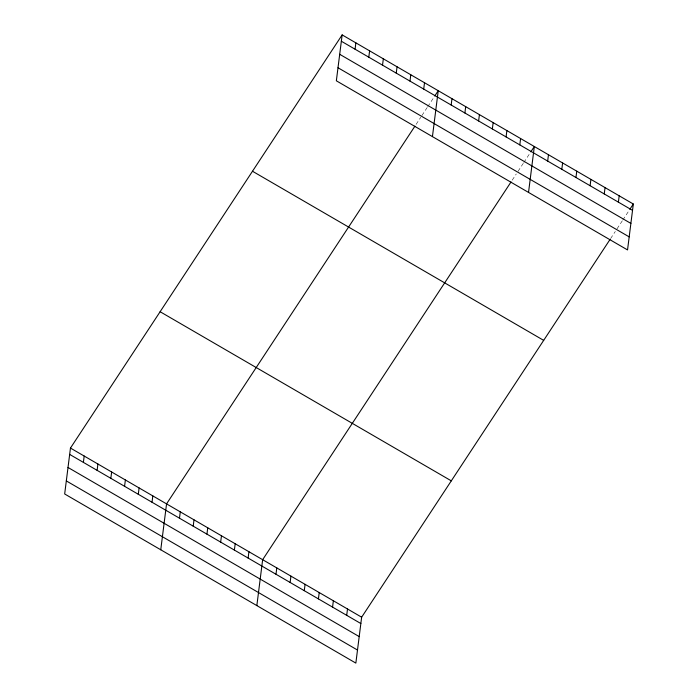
<?xml version="1.0" encoding="UTF-8"?>
<svg xmlns="http://www.w3.org/2000/svg" width="698" height="698" viewBox="0 0 698 698"><rect width="100%" height="100%" fill="white"/><g stroke="black" fill="none" stroke-linecap="round" stroke-linejoin="round"><path stroke-width="0.52" stroke-dasharray="3.49 2.62" d="M416.113 124.357L420.772 117.273M421.941 115.502L427.176 107.536M427.761 106.646L434.165 96.909M512.21 180.171L516.284 173.968M518.029 171.315L523.273 163.349M523.849 162.459L530.253 152.722M610.628 238.559L615.287 231.474M617.032 228.822L622.276 220.847M622.852 219.966L629.256 210.229"/><path stroke-width="1.05" d="M342.151 34.9L336.349 80.802L627.537 249.928L633.33 204.025L342.151 34.9L70.463 448.072L64.67 493.975L355.849 663.1L361.651 617.198L610.043 239.44M83.394 462.381L84.196 456.038M97.118 470.356L97.921 464.013M110.842 478.331L111.645 471.988M124.576 486.305L125.378 479.962M138.3 494.28L139.103 487.937M152.024 502.246L152.827 495.912M160.758 549.78L166.56 503.877L414.952 126.129M179.482 518.195L180.285 511.852M193.206 526.17L194.009 519.827M206.94 534.145L207.742 527.801M220.664 542.119L221.467 535.776M234.388 550.085L235.191 543.751M248.122 558.06L248.924 551.717M256.847 605.594L262.649 559.691L511.041 181.942M275.989 574.253L276.792 567.91M355.073 49.218L355.875 42.875M290.132 582.464L290.935 576.12M368.806 57.184L369.6 50.849M304.276 590.683L305.078 584.339M382.53 65.158L383.333 58.824M318.419 598.893L319.222 592.55M396.255 73.133L397.057 66.79M332.562 607.112L333.365 600.769M409.988 81.108L410.782 74.765M346.705 615.322L347.508 608.979M423.712 89.082L424.515 82.739M432.437 136.616L438.239 90.714L434.749 96.027M451.17 105.032L451.964 98.688M464.894 112.997L465.697 106.663M478.619 120.972L479.421 114.629M492.352 128.947L493.146 122.604M506.076 136.921L506.879 130.578M519.801 144.896L520.603 138.553M528.534 192.43L534.328 146.528L530.838 151.841M547.677 161.081L548.471 154.738M561.82 169.3L562.614 162.957M575.963 177.51L576.757 171.167M590.107 185.729L590.901 179.386M604.25 193.939L605.044 187.596M618.393 202.158L619.187 195.815M629.84 209.339L633.33 204.025M341.348 41.243L632.536 210.368M339.699 54.296L630.887 223.421M337.998 67.75L629.186 236.875M252.493 171.246L543.681 340.371M160.121 311.727L451.309 480.852M70.463 448.072L361.651 617.198M69.66 454.407L360.849 623.541M68.011 467.468L359.2 636.593M66.319 480.913L357.498 650.047"/></g></svg>
